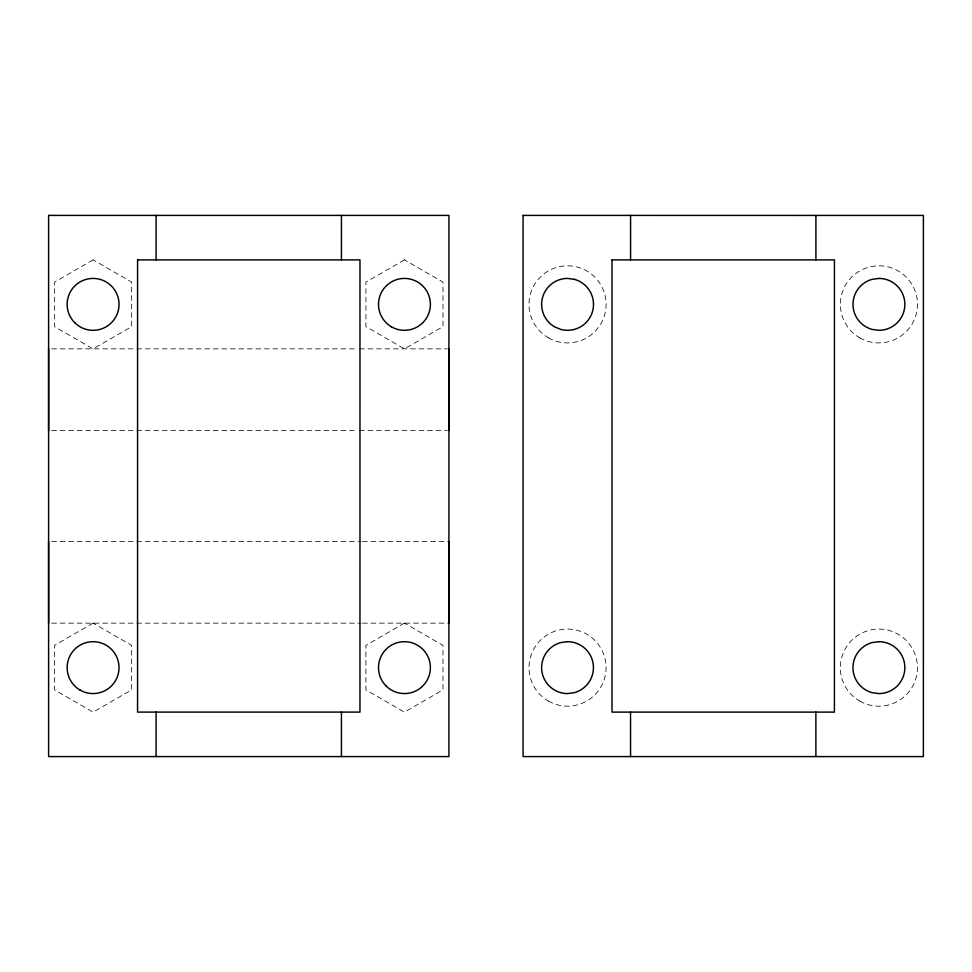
<?xml version="1.0" encoding="UTF-8"?>
<svg xmlns="http://www.w3.org/2000/svg" width="972" height="972" viewBox="0 0 972 972"><rect width="100%" height="100%" fill="white"/><g stroke="black" fill="none" stroke-linecap="round" stroke-linejoin="round"><path stroke-width="0.73" stroke-dasharray="4.86 3.65" d="M51.65 348.851L357.951 348.851M359.47 348.851L447.412 348.851M51.65 430.402L357.951 430.402M359.47 430.402L447.412 430.402M51.638 541.598L360.977 541.598M362.483 541.598L448.918 541.598M51.638 623.149L360.977 623.149M362.483 623.149L448.918 623.149M93.093 259.852L54.541 282.111L54.541 326.628L93.093 348.887L131.645 326.628L131.645 282.111L93.093 259.852M404.449 259.852L365.909 282.111L365.909 326.628L404.449 348.887L443.001 326.628L443.001 282.111L404.449 259.852M93.081 623.113L54.529 645.372L54.529 689.877L93.081 712.136L131.633 689.877L131.633 645.372L93.081 623.113M404.437 623.113L365.897 645.372L365.897 689.877L404.437 712.136L442.989 689.877L442.989 645.372L404.437 623.113M859.637 337.758A38.552 38.552 0 0 0 917.471 304.382A38.552 38.552 0 0 0 859.637 270.994A38.552 38.552 0 0 0 859.637 337.758M548.281 337.758A38.552 38.552 0 0 0 606.103 304.37A38.552 38.552 0 0 0 548.281 270.981A38.552 38.552 0 0 0 548.281 337.758M859.625 701.019A38.552 38.552 0 0 0 917.447 667.63A38.552 38.552 0 0 0 859.625 634.242A38.552 38.552 0 0 0 859.625 701.019M548.269 701.006A38.552 38.552 0 0 0 606.091 667.63A38.552 38.552 0 0 0 548.269 634.242A38.552 38.552 0 0 0 548.269 701.006"/><path stroke-width="1.46" d="M630.549 756.581L630.549 712.112M630.573 259.889L630.573 215.407M815.885 756.593L815.885 712.112M815.909 259.889L815.909 215.42M448.93 348.851L448.93 430.402M448.918 541.598L448.918 623.149M341.439 215.407L341.439 259.889M341.427 712.099L341.427 756.581M156.103 215.407L156.103 259.889M156.091 712.099L156.091 756.581M48.612 348.851L48.612 430.402M48.6 541.598L48.6 623.149M48.612 215.407L48.6 756.581L448.918 756.581L448.93 215.407L48.612 215.407M137.574 259.889L137.562 712.099L359.956 712.099L359.968 259.889L137.574 259.889M523.082 215.407L523.058 756.581L923.376 756.593L923.4 215.42L523.082 215.407M612.032 259.889L612.02 712.112L834.413 712.112L834.438 259.889L612.032 259.889M878.919 278.429L872.2 279.316A25.952 25.952 0 0 0 872.2 329.435L878.919 330.322A25.952 25.952 0 0 0 904.859 304.382A25.952 25.952 0 0 0 878.919 278.429M567.539 641.678L560.82 642.565A25.952 25.952 0 0 0 567.539 693.571L574.258 692.684A25.952 25.952 0 0 0 567.539 641.678M878.895 641.678L872.188 642.565A25.952 25.952 0 0 0 872.188 692.696L878.895 693.583A25.952 25.952 0 0 0 904.847 667.63A25.952 25.952 0 0 0 878.895 641.678M574.27 279.304L567.551 278.417A25.952 25.952 0 0 0 554.587 326.835L560.844 329.435A25.952 25.952 0 0 0 592.616 311.089A25.952 25.952 0 0 0 574.27 279.304M74.747 322.716A25.952 25.952 0 0 0 118.159 311.089A25.952 25.952 0 0 0 86.374 279.304A25.952 25.952 0 0 0 74.747 322.716M391.485 326.835A25.952 25.952 0 0 0 430.402 304.37A25.952 25.952 0 0 0 391.485 281.892A25.952 25.952 0 0 0 391.485 326.835M386.091 685.965A25.952 25.952 0 0 0 429.503 674.337A25.952 25.952 0 0 0 397.73 642.565A25.952 25.952 0 0 0 386.091 685.965M80.105 690.096A25.952 25.952 0 0 0 119.021 667.618A25.952 25.952 0 0 0 80.105 645.153A25.952 25.952 0 0 0 80.105 690.096"/></g></svg>
